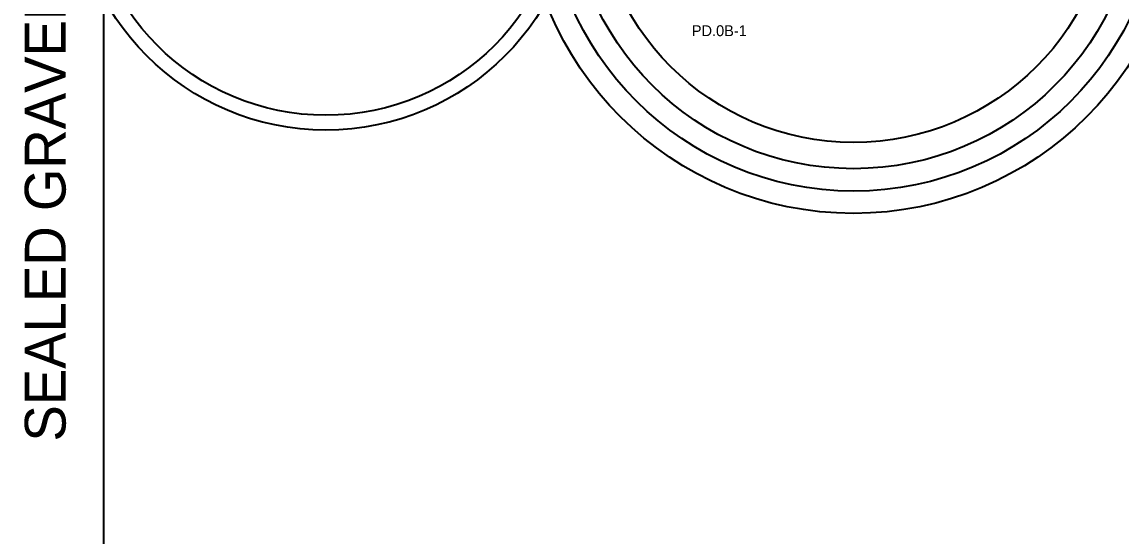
# Model space of a CAD drawing. Header units: metres. Extents: x -325 to 301, y -147 to 149.
# Drawn here: x 11.48 to 21.58, y 105.11 to 109.83 of the extents above; entities that cross this region are included whole.
import ezdxf

# ---------------------------------------------------------------- set-up
doc = ezdxf.new("R2010")
doc.units = ezdxf.units.M
for name, color, linetype, plot in [('-aux', 50, 'Continuous', False), ('-AUX-QAD', 5, 'Continuous', False), ('-AUX_MON', 3, 'Continuous', False), ('-AUX_RIM', 2, 'Continuous', False)]:
    doc.layers.add(name, color=color, linetype=linetype, plot=plot)
doc.layers.add('EIT_0 Llegenda', color=7, linetype='Continuous')
doc.styles.add('x-llegenda materials$0$ENGRAVERS', font='TT0586M.TTF')

msp = doc.modelspace()

# ---------------------------------------------------------------- linework, layer by layer
at = {"layer": '-aux'}
msp.add_lwpolyline([(12.234, 3.457), (12.234, 133.457)], dxfattribs=at)
at = {"layer": '-AUX-QAD'}
for radius in [3.027, 2.822]:
    msp.add_circle((19.12, 111.102), radius, dxfattribs=at)
at = {"layer": '-AUX_MON'}
for radius in [2.616, 2.374]:
    msp.add_circle((19.12, 111.102), radius, dxfattribs=at)
at = {"layer": '-AUX_RIM'}
for radius in [2.326, 2.19]:
    msp.add_circle((14.273, 111.167), radius, dxfattribs=at)

# ---------------------------------------------------------------- texts
at = {"layer": '-aux', "insert": (17.634, 109.804), "char_height": 0.1, "width": 19.2101, "attachment_point": 1, "style": 'x-llegenda materials$0$ENGRAVERS'}
msp.add_mtext('PD.0B-1', dxfattribs=at)
at = {"layer": 'EIT_0 Llegenda', "insert": (11.507, 111.803), "char_height": 0.375, "width": 19.2101, "attachment_point": 3, "rotation": 90, "style": 'x-llegenda materials$0$ENGRAVERS'}
msp.add_mtext('SEALED GRAVEL (sauló)', dxfattribs=at)

doc.saveas('drawing.dxf')
